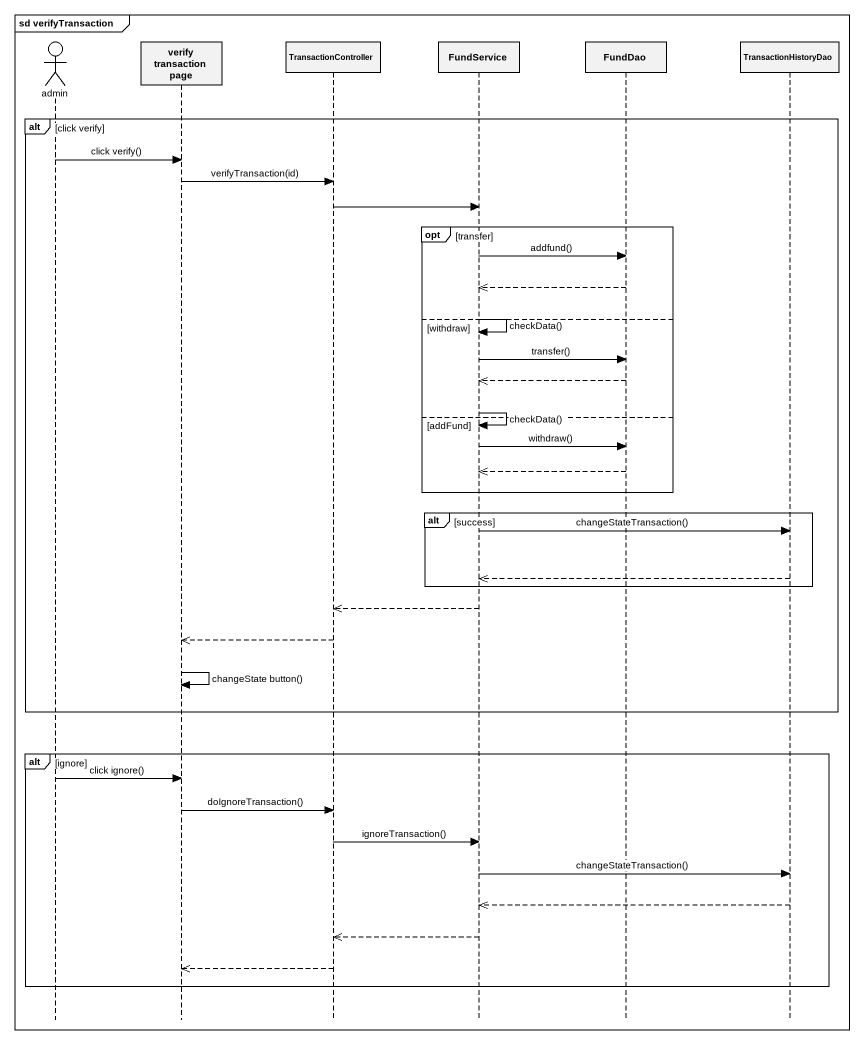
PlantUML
@startuml
mainframe sd verifyTransaction
hide footbox
actor admin
participant "verify transaction page" as verify_transaction_page
participant TransactionController
participant FundService
participant FundDao
participant TransactionHistoryDao

alt click verify
  admin -> verify_transaction_page : click verify()
  verify_transaction_page -> TransactionController : verifyTransaction(id)
  TransactionController -> FundService
  opt transfer
    FundService -> FundDao : addfund()
    FundDao -->> FundService
  else withdraw
    FundService -> FundService : checkData()
    FundService -> FundDao : transfer()
    FundDao -->> FundService
    FundService -> FundService : checkData()
  else addFund
    FundService -> FundDao : withdraw()
    FundDao -->> FundService
  end
  alt success
    FundService -> TransactionHistoryDao : changeStateTransaction()
    TransactionHistoryDao -->> FundService
  end
  FundService -->> TransactionController
  TransactionController -->> verify_transaction_page
  verify_transaction_page -> verify_transaction_page : changeState button()
end
alt ignore
  admin -> verify_transaction_page : click ignore()
  verify_transaction_page -> TransactionController : doIgnoreTransaction()
  TransactionController -> FundService : ignoreTransaction()
  FundService -> TransactionHistoryDao : changeStateTransaction()
  TransactionHistoryDao -->> FundService
  FundService -->> TransactionController
  TransactionController -->> verify_transaction_page
end
@enduml
